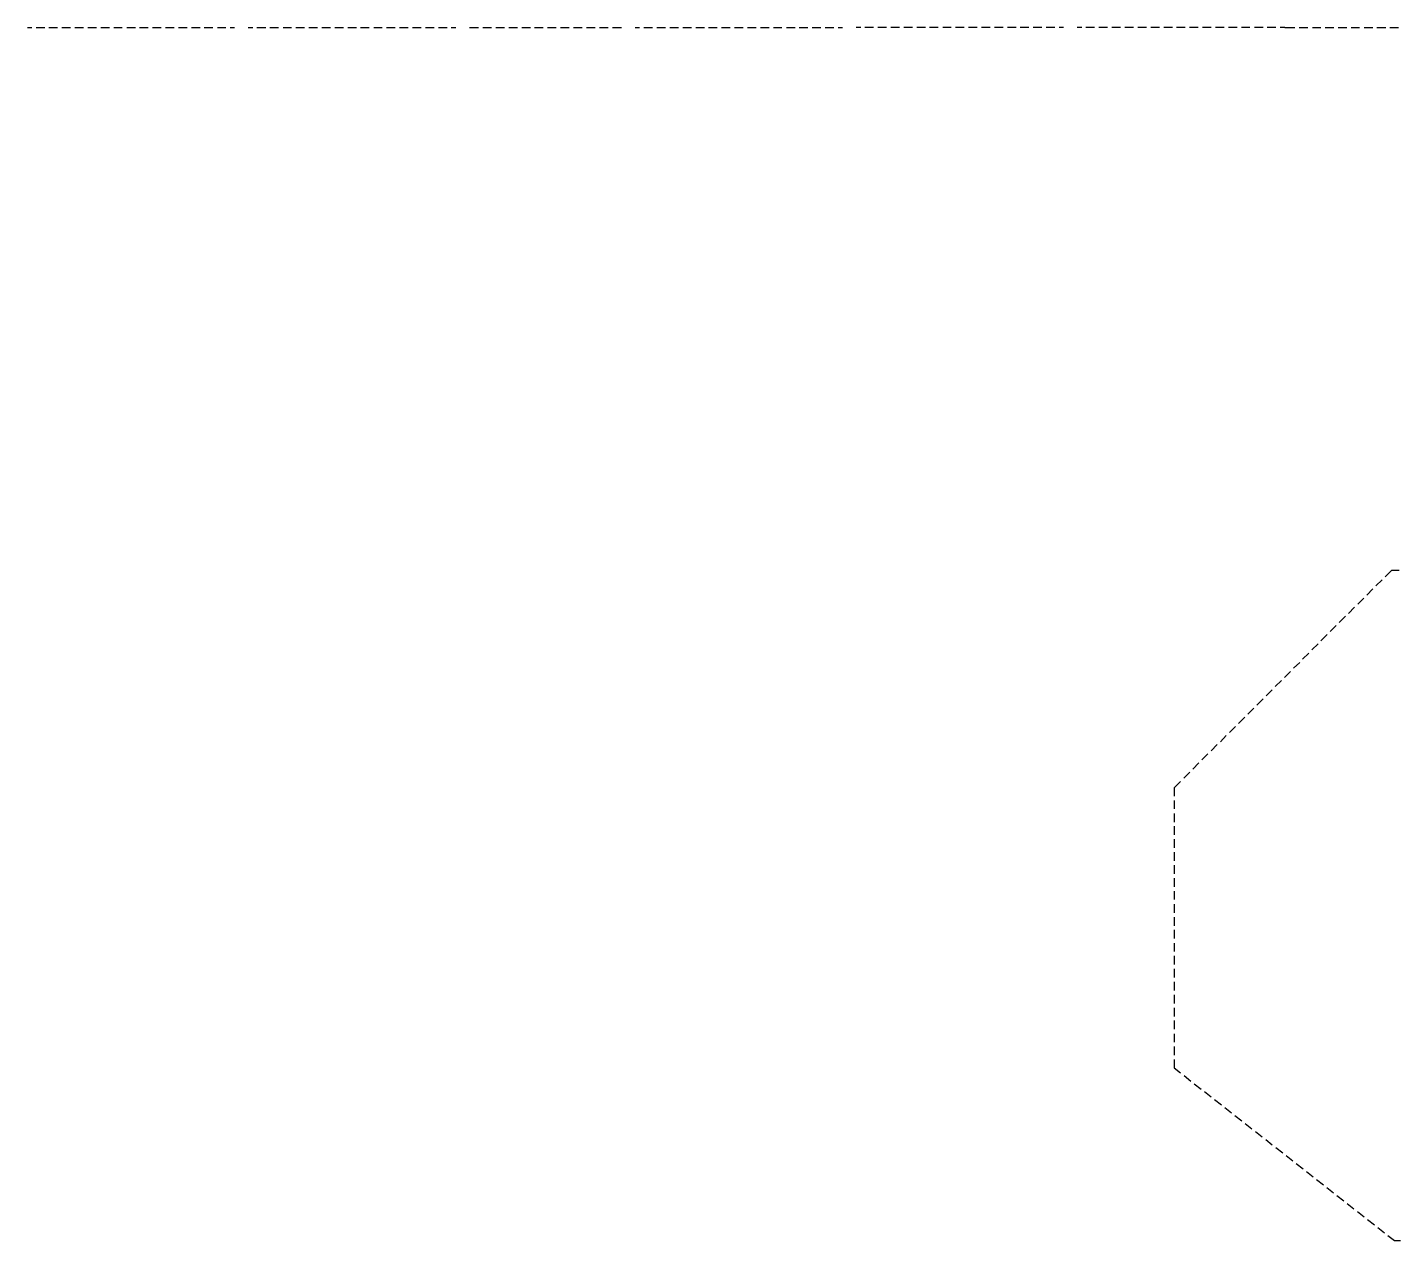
# Model space of a CAD drawing. Header units: metres. Extents: x 0 to 61, y 0 to 90.7.
# Drawn here: x 0.31 to 30.73, y 29.27 to 56.13 of the extents above; entities that cross this region are included whole.
import ezdxf

# ---------------------------------------------------------------- set-up
doc = ezdxf.new("R2010")
doc.units = ezdxf.units.M
doc.layers.add('MURO_REAL', color=7, linetype='Continuous')

msp = doc.modelspace()

# ---------------------------------------------------------------- linework, layer by layer
at = {"layer": 'MURO_REAL'}
for p, q in [((0.309, 56.131), (0.402, 56.131)), ((0.5, 56.131), (0.691, 56.131)), ((0.784, 56.131), (0.975, 56.131)), ((1.073, 56.131), (1.264, 56.131)), ((1.357, 56.131), (1.548, 56.131)), ((1.646, 56.131), (1.837, 56.131)), ((1.935, 56.131), (2.126, 56.131)), ((2.219, 56.131), (2.41, 56.131)), ((2.508, 56.131), (2.699, 56.131)), ((2.792, 56.131), (2.983, 56.131)), ((3.081, 56.131), (3.272, 56.131)), ((3.365, 56.131), (3.561, 56.131)), ((3.654, 56.131), (3.845, 56.131)), ((3.943, 56.131), (4.134, 56.131)), ((4.227, 56.131), (4.418, 56.131)), ((4.516, 56.131), (4.707, 56.131)), ((4.8, 56.131), (4.898, 56.131)), ((5.202, 56.131), (5.3, 56.131)), ((5.393, 56.131), (5.589, 56.131)), ((5.682, 56.131), (5.873, 56.131)), ((5.971, 56.131), (6.162, 56.131)), ((6.255, 56.131), (6.446, 56.131)), ((6.544, 56.131), (6.735, 56.131)), ((6.828, 56.131), (7.019, 56.131)), ((7.117, 56.131), (7.308, 56.131)), ((7.406, 56.131), (7.597, 56.131)), ((7.69, 56.131), (7.881, 56.131)), ((7.979, 56.131), (8.17, 56.131)), ((8.263, 56.131), (8.454, 56.131)), ((8.552, 56.131), (8.743, 56.131)), ((8.841, 56.131), (9.032, 56.131)), ((9.125, 56.131), (9.316, 56.131)), ((9.414, 56.131), (9.605, 56.131)), ((9.698, 56.131), (9.796, 56.131)), ((10.1, 56.131), (10.3, 56.131)), ((10.398, 56.131), (10.589, 56.131)), ((10.682, 56.131), (10.878, 56.131)), ((10.971, 56.131), (11.162, 56.131)), ((11.26, 56.131), (11.451, 56.131)), ((11.544, 56.131), (11.736, 56.131)), ((11.833, 56.131), (12.024, 56.131)), ((12.118, 56.131), (12.309, 56.131)), ((12.407, 56.131), (12.598, 56.131)), ((12.696, 56.131), (12.887, 56.131)), ((12.98, 56.131), (13.171, 56.131)), ((13.269, 56.131), (13.469, 56.131)), ((13.773, 56.131), (13.871, 56.131)), ((13.964, 56.131), (14.155, 56.131)), ((14.253, 56.131), (14.444, 56.131)), ((14.542, 56.131), (14.733, 56.131)), ((14.826, 56.131), (15.017, 56.131)), ((15.115, 56.131), (15.306, 56.131)), ((15.399, 56.131), (15.59, 56.131)), ((15.688, 56.131), (15.879, 56.131)), ((15.972, 56.131), (16.168, 56.131)), ((16.261, 56.131), (16.452, 56.131)), ((16.55, 56.131), (16.741, 56.131)), ((16.834, 56.131), (17.025, 56.131)), ((17.123, 56.131), (17.314, 56.131)), ((17.407, 56.131), (17.598, 56.131)), ((17.696, 56.131), (17.887, 56.131)), ((17.985, 56.131), (18.176, 56.131)), ((18.269, 56.131), (18.367, 56.131)), ((18.769, 56.131), (18.671, 56.131)), ((19.053, 56.131), (18.862, 56.131)), ((19.342, 56.131), (19.151, 56.131)), ((19.626, 56.131), (19.435, 56.131)), ((19.915, 56.131), (19.724, 56.131)), ((20.204, 56.131), (20.013, 56.131)), ((20.488, 56.131), (20.297, 56.131)), ((20.777, 56.131), (20.586, 56.131)), ((21.061, 56.131), (20.87, 56.131)), ((21.35, 56.131), (21.159, 56.131)), ((21.639, 56.131), (21.448, 56.131)), ((21.923, 56.131), (21.732, 56.131)), ((22.212, 56.131), (22.021, 56.131)), ((22.496, 56.131), (22.305, 56.131)), ((22.785, 56.131), (22.594, 56.131)), ((23.074, 56.131), (22.878, 56.131)), ((23.265, 56.131), (23.167, 56.131)), ((23.667, 56.131), (23.569, 56.131)), ((23.951, 56.131), (23.76, 56.131)), ((24.24, 56.131), (24.049, 56.131)), ((24.524, 56.131), (24.333, 56.131)), ((24.813, 56.131), (24.622, 56.131)), ((25.102, 56.131), (24.911, 56.131)), ((25.386, 56.131), (25.195, 56.131)), ((25.675, 56.131), (25.484, 56.131)), ((25.959, 56.131), (25.768, 56.131)), ((26.248, 56.131), (26.057, 56.131)), ((26.537, 56.131), (26.341, 56.131)), ((26.821, 56.131), (26.63, 56.131)), ((27.11, 56.131), (26.919, 56.131)), ((27.394, 56.131), (27.203, 56.131)), ((27.683, 56.131), (27.492, 56.131)), ((27.967, 56.131), (27.776, 56.131)), ((28.163, 56.131), (28.065, 56.131)), ((28.163, 56.131), (28.389, 56.131)), ((28.487, 56.131), (28.678, 56.131)), ((28.776, 56.131), (28.967, 56.131)), ((29.06, 56.131), (29.251, 56.131)), ((29.349, 56.131), (29.54, 56.131)), ((29.633, 56.131), (29.824, 56.131)), ((29.922, 56.131), (30.113, 56.131)), ((30.206, 56.131), (30.402, 56.131)), ((30.495, 56.131), (30.686, 56.131)), ((30.387, 43.969), (30.534, 44.116)), ((30.534, 44.116), (30.696, 44.116)), ((30.186, 43.768), (30.323, 43.9)), ((29.98, 43.562), (30.118, 43.7)), ((29.579, 43.156), (29.711, 43.293)), ((29.78, 43.362), (29.917, 43.494)), ((29.373, 42.955), (29.51, 43.092)), ((28.967, 42.549), (29.104, 42.686)), ((29.172, 42.754), (29.304, 42.887)), ((28.766, 42.348), (28.903, 42.48)), ((28.359, 41.941), (28.496, 42.073)), ((28.56, 42.142), (28.697, 42.279)), ((28.158, 41.736), (28.291, 41.873)), ((27.752, 41.334), (27.884, 41.466)), ((27.953, 41.535), (28.09, 41.672)), ((27.546, 41.128), (27.683, 41.265)), ((27.14, 40.722), (27.277, 40.859)), ((27.345, 40.927), (27.482, 41.06)), ((26.939, 40.521), (27.076, 40.653)), ((26.532, 40.114), (26.669, 40.251)), ((26.738, 40.315), (26.87, 40.452)), ((26.331, 39.913), (26.464, 40.046)), ((25.925, 39.507), (26.062, 39.639)), ((26.126, 39.708), (26.263, 39.845)), ((25.714, 39.291), (25.856, 39.438)), ((25.714, 39.291), (25.714, 39.11)), ((25.714, 39.017), (25.714, 38.826)), ((25.714, 38.728), (25.714, 38.537)), ((25.714, 38.444), (25.714, 38.253)), ((25.714, 38.155), (25.714, 37.964)), ((25.714, 37.866), (25.714, 37.675)), ((25.714, 37.582), (25.714, 37.391)), ((25.714, 37.293), (25.714, 37.102)), ((25.714, 37.009), (25.714, 36.818)), ((25.714, 36.72), (25.714, 36.529)), ((25.714, 36.431), (25.714, 36.24)), ((25.714, 36.147), (25.714, 35.956)), ((25.714, 35.858), (25.714, 35.667)), ((25.714, 35.574), (25.714, 35.383)), ((25.714, 35.285), (25.714, 35.094)), ((25.714, 35.001), (25.714, 34.805)), ((25.714, 34.712), (25.714, 34.521)), ((25.714, 34.423), (25.714, 34.232)), ((25.714, 34.139), (25.714, 33.948)), ((25.714, 33.85), (25.714, 33.659)), ((25.714, 33.566), (25.714, 33.375)), ((25.714, 33.277), (25.714, 33.096)), ((25.714, 33.096), (25.856, 32.983)), ((25.935, 32.924), (26.082, 32.802)), ((26.16, 32.743), (26.312, 32.625)), ((26.385, 32.567), (26.537, 32.449)), ((26.611, 32.39), (26.762, 32.273)), ((26.836, 32.214), (26.988, 32.096)), ((27.061, 32.038), (27.213, 31.92)), ((27.287, 31.861), (27.438, 31.744)), ((27.517, 31.685), (27.664, 31.567)), ((27.742, 31.509), (27.889, 31.386)), ((27.967, 31.327), (28.119, 31.21)), ((28.193, 31.151), (28.344, 31.033)), ((28.418, 30.975), (28.57, 30.857)), ((28.643, 30.798), (28.795, 30.681)), ((28.869, 30.622), (29.02, 30.504)), ((29.094, 30.446), (29.246, 30.328)), ((29.319, 30.269), (29.471, 30.152)), ((29.549, 30.088), (29.696, 29.971)), ((29.775, 29.912), (29.922, 29.794)), ((30, 29.736), (30.152, 29.618)), ((30.225, 29.559), (30.377, 29.442)), ((30.451, 29.383), (30.598, 29.27)), ((30.598, 29.27), (30.73, 29.27))]:
    msp.add_line(p, q, dxfattribs=at)

doc.saveas('drawing.dxf')
